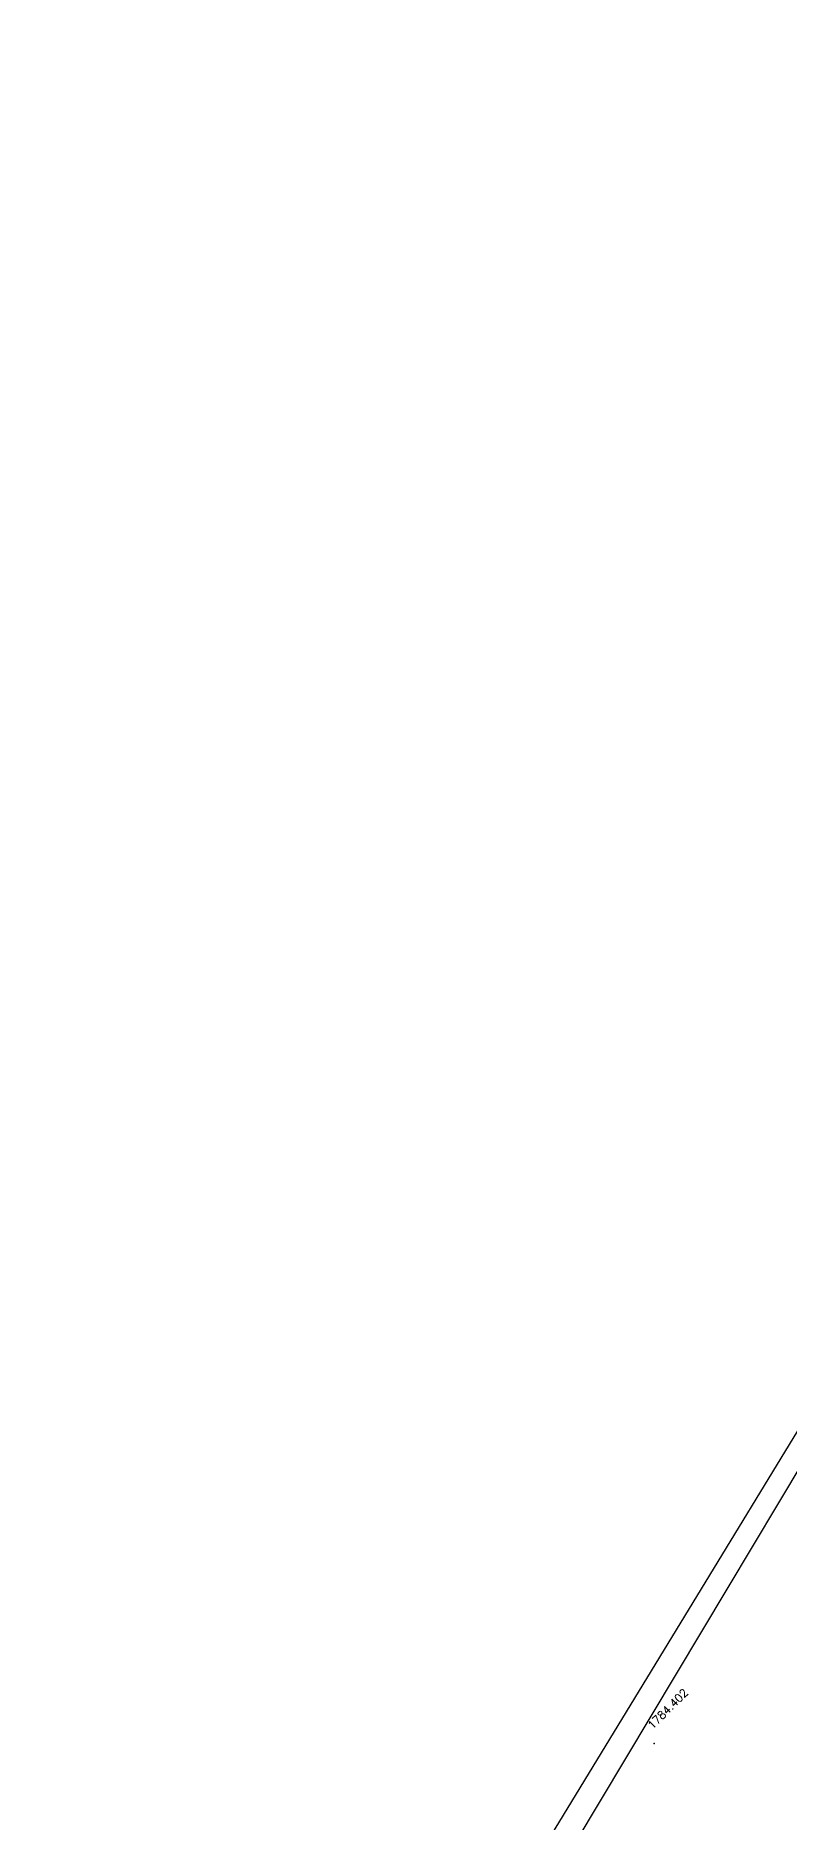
# Model space of a CAD drawing. Header units: inches. Extents: x 9956484 to 9957113, y 272553 to 273016.
# Drawn here: x 9956518 to 9956541.6, y 272696 to 272751.8 of the extents above; entities that cross this region are included whole.
import ezdxf
from ezdxf.enums import TextEntityAlignment as Align

# ---------------------------------------------------------------- set-up
doc = ezdxf.new("R2010")
doc.units = ezdxf.units.IN
doc.header["$MEASUREMENT"] = 0
for name, color, linetype in [('Contour', 4, 'Continuous'), ('Index_Contour', 8, 'Continuous'), ('Points', 7, 'Continuous'), ('Points-ELV', 6, 'Continuous'), ('Points-NUM', 4, 'Continuous'), ('Points-TXT', 3, 'Continuous')]:
    doc.layers.add(name, color=color, linetype=linetype)
doc.styles.add('romans', font='romans.shx')

# ---------------------------------------------------------------- blocks, each defined once
blk = doc.blocks.new('POINTS')
at = {"layer": 'Points'}
blk.add_line((0, 0), (0, 0), dxfattribs=at)
blk.add_point((0, 0), dxfattribs=at)
at = {"layer": 'Points-ELV', "style": 'romans'}
blk.add_attdef('ELEV', text='', height=1, rotation=45, dxfattribs=at).set_placement((0, 0), align=Align.BOTTOM_LEFT)
at = {"layer": 'Points-NUM', "style": 'romans'}
blk.add_attdef('PTNUM', text='', height=1, dxfattribs=at).set_placement((0, 0), align=Align.BOTTOM_RIGHT)
at = {"layer": 'Points-TXT', "style": 'romans'}
blk.add_attdef('DESC', text='', height=1, dxfattribs=at).set_placement((0, 0), align=Align.BOTTOM_RIGHT)

msp = doc.modelspace()

# ---------------------------------------------------------------- linework, layer by layer
at = {"layer": 'Contour', "elevation": 1786}
msp.add_lwpolyline([(9956548.216, 272718.751), (9956527.058, 272684.069), (9956518.017, 272668.968), (9956528.796, 272670.86), (9956529.279, 272665.633), (9956536.608, 272671.16), (9956539.131, 272674.523), (9956551.849, 272677.333), (9956579.114, 272686.754), (9956582.416, 272689.97), (9956596.897, 272685.242), (9956597.562, 272690.086), (9956614.334, 272687.357), (9956629.135, 272695.689), (9956634.17, 272693.826)], dxfattribs=at)
at = {"layer": 'Index_Contour', "elevation": 1785}
msp.add_lwpolyline([(9956569.001, 272751.838), (9956550.727, 272721.883), (9956530.108, 272687.445), (9956534.142, 272688.153), (9956535.419, 272674.325), (9956535.596, 272672.909), (9956541.205, 272680.385), (9956571.536, 272687.085), (9956576.955, 272688.957), (9956582.681, 272694.535), (9956586.913, 272693.154), (9956588.198, 272702.513), (9956620.601, 272697.24), (9956626.496, 272700.559), (9956635.261, 272697.314)], dxfattribs=at)

# ---------------------------------------------------------------- block references
at = {"layer": 'Points', "linetype": 'Continuous'}
ref = msp.add_blockref('POINTS', (9956537.339, 272698.494, 1784.402), dxfattribs=at)
ref.add_attrib('ELEV', '1784.402', dxfattribs={"layer": 'Points-ELV', "height": 0.25, "rotation": 45, "style": 'romans'}).set_placement((9956537.339, 272698.869, 1784.402), align=Align.BOTTOM_LEFT)

doc.saveas('drawing.dxf')
